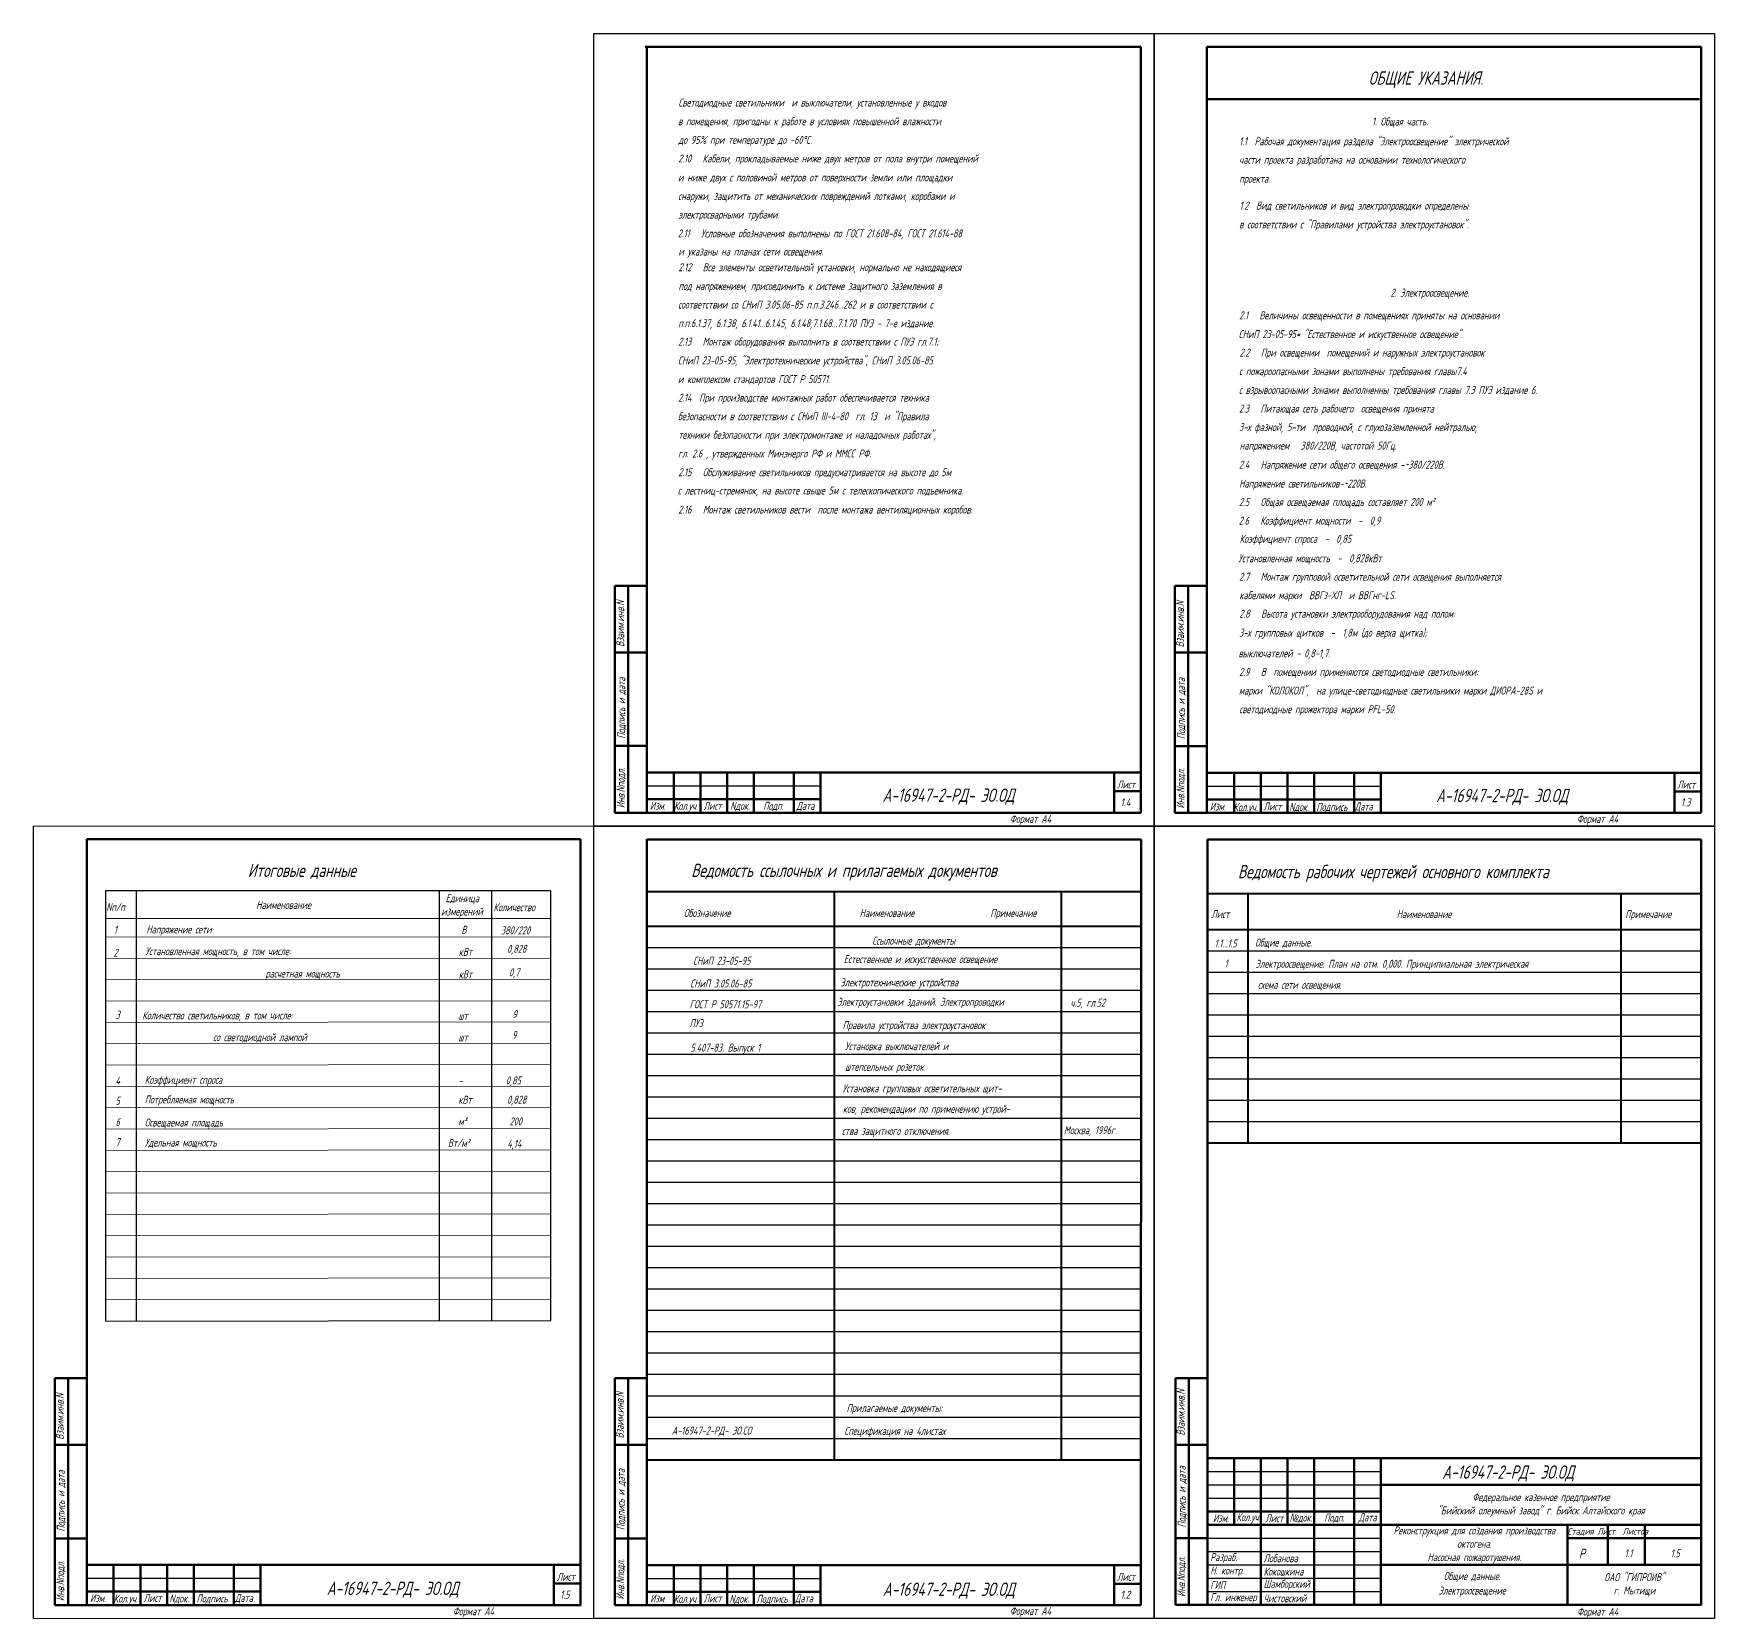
# Model space of a CAD drawing. Header units: inches. Extents: x 7 to 4039, y 15 to 1438.
# Drawn here: x 20 to 650, y 15 to 609 of the extents above; entities that cross this region are included whole.
import ezdxf
from ezdxf.enums import TextEntityAlignment as Align

# ---------------------------------------------------------------- set-up
doc = ezdxf.new("R2010")
doc.units = ezdxf.units.IN
doc.header["$MEASUREMENT"] = 0
for name, color, linetype, lineweight in [('рамка толстая', 7, 'Continuous', 60), ('рамка тонкая', 7, 'Continuous', 30), ('Штампы', 252, 'Continuous', 25)]:
    doc.layers.add(name, color=color, linetype=linetype, lineweight=lineweight)
doc.layers.add('текст', color=7, linetype='Continuous')
doc.styles.add('GOST', font='gost.shx', dxfattribs={"oblique": 15})
doc.styles.add('Simplex', font='simplex.shx', dxfattribs={"width": 0.7, "oblique": 15})

# ---------------------------------------------------------------- blocks, each defined once
blk = doc.blocks.new('*T5')
at = {"layer": 'Штампы', "color": 0, "linetype": 'ByBlock', "lineweight": 60, "transparency": 16777216}
for p, q in [((0, 0), (0, 85)), ((0, 85), (12, 85)), ((5, 0), (5, 85)), ((12, 0), (12, 85)), ((0, 60), (12, 60)), ((0, 25), (12, 25)), ((0, 0), (12, 0))]:
    blk.add_line(p, q, dxfattribs=at)
blk = doc.blocks.new('*T6')
at = {"layer": 'Штампы', "color": 0, "linetype": 'ByBlock', "lineweight": 60, "transparency": 16777216}
for p, q in [((0, 0), (0, 85)), ((0, 85), (12, 85)), ((5, 0), (5, 85)), ((12, 0), (12, 85)), ((0, 60), (12, 60)), ((0, 25), (12, 25)), ((0, 0), (12, 0))]:
    blk.add_line(p, q, dxfattribs=at)
blk = doc.blocks.new('*T7')
at = {"layer": 'Штампы', "color": 0, "linetype": 'ByBlock', "lineweight": 60, "transparency": 16777216}
for p, q in [((0, 0), (0, 85)), ((0, 85), (12, 85)), ((5, 0), (5, 85)), ((12, 0), (12, 85)), ((0, 60), (12, 60)), ((0, 25), (12, 25)), ((0, 0), (12, 0))]:
    blk.add_line(p, q, dxfattribs=at)
blk = doc.blocks.new('*T8')
at = {"layer": 'Штампы', "color": 0, "linetype": 'ByBlock', "lineweight": 60, "transparency": 16777216}
for p, q in [((0, 0), (0, 85)), ((0, 85), (12, 85)), ((5, 0), (5, 85)), ((12, 0), (12, 85)), ((0, 60), (12, 60)), ((0, 25), (12, 25)), ((0, 0), (12, 0))]:
    blk.add_line(p, q, dxfattribs=at)
blk = doc.blocks.new('*T9')
at = {"layer": 'Штампы', "color": 0, "linetype": 'ByBlock', "lineweight": 60, "transparency": 16777216}
for p, q in [((0, 0), (0, 85)), ((0, 85), (12, 85)), ((5, 0), (5, 85)), ((12, 0), (12, 85)), ((0, 60), (12, 60)), ((0, 25), (12, 25)), ((0, 0), (12, 0))]:
    blk.add_line(p, q, dxfattribs=at)

msp = doc.modelspace()

# ---------------------------------------------------------------- linework, layer by layer
at = {"color": 7, "lineweight": 60}
for p, q in [((248.79, 604.45), (434.59, 604.45)), ((249.39, 317.45), (249.39, 604.47)), ((434.59, 604.45), (434.59, 317.45)), ((459.39, 317.44), (459.39, 604.45)), ((459.39, 604.44), (644.59, 604.44)), ((644.59, 604.44), (644.59, 317.44)), ((459.39, 584.92), (644.02, 584.92)), ((237.39, 317.45), (434.39, 317.45)), ((237.39, 317.45), (434.59, 317.45)), ((447.39, 317.44), (644.39, 317.44)), ((447.39, 317.44), (644.59, 317.44)), ((447.59, 317.44), (644.59, 317.44)), ((39.59, 307.47), (224.59, 307.47)), ((39.59, 20.45), (39.59, 307.47)), ((224.59, 307.47), (224.59, 20.47)), ((249.59, 307.45), (434.67, 307.45)), ((434.59, 20.45), (434.67, 307.45)), ((27.59, 20.47), (224.59, 20.47)), ((27.79, 20.45), (224.79, 20.45)), ((237.39, 20.45), (434.59, 20.45))]:
    msp.add_line(p, q, dxfattribs=at)
at = {"color": 0, "lineweight": 60}
msp.add_line((249.39, 20.45), (249.39, 307.47), dxfattribs=at)
at = {"color": 0, "lineweight": 50}
for p, q in [((459.59, 20.54), (459.59, 307.45)), ((644.59, 20.45), (644.67, 307.45))]:
    msp.add_line(p, q, dxfattribs=at)
at = {"lineweight": 50}
msp.add_line((459.59, 307.45), (644.67, 307.45), dxfattribs=at)
at = {"lineweight": 30}
for p, q in [((46.62, 288.28), (161.5, 288.28)), ((46.62, 126.88), (46.62, 288.22)), ((58.11, 126.9), (58.11, 288.02)), ((98.48, 288.28), (213.35, 288.28)), ((171.54, 288.18), (171.54, 127.03)), ((191.25, 288.28), (191.25, 127.05)), ((213.35, 288.28), (213.35, 127.07)), ((46.62, 277.78), (213.45, 277.97)), ((46.65, 126.88), (213.48, 127.07))]:
    msp.add_line(p, q, dxfattribs=at)
at = {"lineweight": 40}
for p, q in [((249.82, 287.93), (434.82, 287.93)), ((319.82, 74.93), (319.82, 287.93)), ((404.82, 74.93), (404.82, 287.93)), ((459.64, 287.15), (644.64, 287.15)), ((474.68, 287.17), (474.68, 193.67)), ((614.65, 193.67), (614.65, 287.17)), ((249.82, 274.93), (434.82, 274.93)), ((459.64, 273.67), (644.64, 273.67)), ((459.64, 193.67), (644.64, 193.67)), ((249.82, 74.93), (434.82, 74.93))]:
    msp.add_line(p, q, dxfattribs=at)
at = {"lineweight": 20}
for p, q in [((46.62, 270.78), (213.45, 270.97)), ((46.62, 262.78), (213.45, 262.97)), ((46.62, 254.78), (213.45, 254.97)), ((46.62, 246.78), (213.45, 246.97)), ((46.62, 238.82), (213.45, 239.01)), ((46.62, 230.82), (213.45, 231.01)), ((46.62, 222.82), (213.45, 223.01)), ((46.62, 214.78), (213.45, 214.97)), ((46.62, 206.82), (213.45, 207.02)), ((46.62, 198.82), (213.45, 199.02)), ((46.62, 190.84), (213.45, 191.03)), ((46.62, 190.82), (213.45, 191.02)), ((46.62, 182.84), (213.45, 183.03)), ((46.62, 174.8), (213.45, 174.99)), ((46.62, 166.84), (213.45, 167.03)), ((46.62, 158.84), (213.45, 159.03)), ((46.62, 150.84), (213.45, 151.03)), ((46.65, 142.88), (213.48, 143.07)), ((46.65, 134.88), (213.48, 135.07))]:
    msp.add_line(p, q, dxfattribs=at)
for p, q in [((249.82, 266.93), (434.82, 266.93)), ((459.64, 265.67), (644.64, 265.67)), ((249.82, 258.93), (434.82, 258.93)), ((459.64, 257.67), (644.64, 257.67)), ((249.82, 250.93), (434.82, 250.93)), ((459.64, 249.67), (644.64, 249.67)), ((249.82, 242.93), (434.82, 242.93)), ((459.64, 241.67), (644.64, 241.67)), ((249.82, 234.93), (434.82, 234.93)), ((459.64, 233.67), (644.64, 233.67)), ((249.82, 226.93), (434.82, 226.93)), ((459.64, 225.67), (644.64, 225.67)), ((249.82, 218.93), (434.82, 218.93)), ((459.64, 217.67), (644.64, 217.67)), ((249.82, 210.93), (434.82, 210.93)), ((459.64, 209.67), (644.64, 209.67)), ((249.82, 202.93), (434.82, 202.93)), ((459.64, 201.67), (644.64, 201.67)), ((249.82, 194.93), (434.82, 194.93)), ((249.82, 186.93), (434.82, 186.93)), ((249.82, 178.93), (434.82, 178.93)), ((249.82, 170.93), (434.82, 170.93)), ((249.82, 162.93), (434.82, 162.93)), ((249.82, 154.93), (434.82, 154.93)), ((249.82, 146.93), (434.82, 146.93)), ((249.82, 138.93), (434.82, 138.93)), ((249.82, 130.93), (434.82, 130.93)), ((249.82, 122.93), (434.82, 122.93)), ((249.82, 114.93), (434.82, 114.93)), ((249.82, 106.93), (434.82, 106.93)), ((249.82, 98.93), (434.82, 98.93)), ((249.82, 90.93), (434.82, 90.93)), ((249.82, 82.93), (434.82, 82.93))]:
    msp.add_line(p, q)
at = {"color": 5}
for points in [[(439.59, 312.45), (229.59, 312.45), (229.59, 609.45), (439.59, 609.45), (439.59, 312.45), (439.59, 312.45)], [(649.59, 312.45), (439.59, 312.45), (439.59, 609.45), (649.59, 609.45), (649.59, 312.45), (649.59, 312.45)], [(439.59, 15.45), (229.59, 15.45), (229.59, 312.45), (439.59, 312.45), (439.59, 15.45), (439.59, 15.45)]]:
    msp.add_lwpolyline(points, dxfattribs=at)
at = {"color": 5, "lineweight": 20}
msp.add_lwpolyline([(229.59, 15.45), (19.59, 15.45), (19.59, 312.45), (229.59, 312.45), (229.59, 15.45), (229.59, 15.45)], dxfattribs=at)
at = {"color": 0}
msp.add_lwpolyline([(649.59, 15.45), (439.59, 15.45), (439.59, 312.45), (649.59, 312.45), (649.59, 15.45), (649.59, 15.45)], dxfattribs=at)
at = {"layer": 'рамка толстая'}
for p, q in [((434.59, 332.45), (249.39, 332.45)), ((259.59, 332.45), (259.59, 317.45)), ((269.59, 332.45), (269.59, 317.45)), ((279.59, 332.45), (279.59, 317.45)), ((289.59, 332.45), (289.59, 317.45)), ((304.59, 332.45), (304.59, 317.45)), ((314.59, 332.45), (314.59, 317.45)), ((424.59, 317.45), (424.59, 332.45)), ((644.59, 332.44), (459.39, 332.44)), ((469.59, 332.44), (469.59, 317.44)), ((479.59, 332.44), (479.59, 317.44)), ((489.59, 332.44), (489.59, 317.44)), ((499.59, 332.44), (499.59, 317.44)), ((514.59, 332.44), (514.59, 317.44)), ((524.59, 332.44), (524.59, 317.44)), ((634.59, 317.44), (634.59, 332.44)), ((249.39, 322.45), (314.59, 322.45)), ((434.59, 325.45), (424.59, 325.45)), ((459.39, 322.44), (524.59, 322.44)), ((644.59, 325.44), (634.59, 325.44)), ((249.39, 317.45), (434.59, 317.45)), ((459.39, 317.44), (644.59, 317.44)), ((224.59, 35.47), (39.59, 35.47)), ((49.59, 35.47), (49.59, 20.47)), ((59.59, 35.47), (59.59, 20.47)), ((69.59, 35.47), (69.59, 20.47)), ((79.59, 35.47), (79.59, 20.47)), ((94.59, 35.47), (94.59, 20.47)), ((104.59, 35.47), (104.59, 20.47)), ((214.59, 20.47), (214.59, 35.47)), ((434.59, 35.45), (249.39, 35.45)), ((259.59, 35.45), (259.59, 20.45)), ((269.59, 35.45), (269.59, 20.45)), ((279.59, 35.45), (279.59, 20.45)), ((289.59, 35.45), (289.59, 20.45)), ((304.59, 35.45), (304.59, 20.45)), ((314.59, 35.45), (314.59, 20.45)), ((424.59, 20.45), (424.59, 35.45)), ((39.59, 25.47), (104.59, 25.47)), ((224.59, 28.47), (214.59, 28.47)), ((249.39, 25.45), (314.59, 25.45)), ((434.59, 28.45), (424.59, 28.45)), ((39.59, 20.47), (224.59, 20.47)), ((249.39, 20.45), (434.59, 20.45))]:
    msp.add_line(p, q, dxfattribs=at)
at = {"layer": 'рамка толстая', "lineweight": 20}
msp.add_line((84.59, 312.45), (224.59, 312.45), dxfattribs=at)
at = {"layer": 'рамка тонкая'}
for p, q in [((249.39, 327.45), (314.59, 327.45)), ((459.39, 327.44), (524.59, 327.44)), ((39.59, 30.47), (104.59, 30.47)), ((249.39, 30.45), (314.59, 30.45))]:
    msp.add_line(p, q, dxfattribs=at)
at = {"layer": 'рамка тонкая', "color": 5}
msp.add_line((19.59, 15.45), (19.59, 312.45), dxfattribs=at)
at = {"layer": 'Штампы', "color": 0, "lineweight": 60}
for p, q in [((459.59, 75.54), (644.59, 75.54)), ((459.59, 75.54), (459.59, 20.54)), ((469.59, 75.54), (469.59, 50.54)), ((479.59, 75.54), (479.59, 20.54)), ((489.59, 75.54), (489.59, 50.54)), ((499.59, 75.54), (499.59, 20.54)), ((514.59, 75.54), (514.59, 20.54)), ((524.59, 75.54), (524.59, 20.54)), ((644.59, 75.54), (644.59, 20.54)), ((524.59, 65.54), (644.59, 65.54)), ((459.59, 55.54), (524.59, 55.54)), ((459.59, 50.54), (644.59, 50.54)), ((594.59, 50.54), (594.59, 20.54)), ((609.59, 50.54), (609.59, 35.54)), ((623.57, 50.53), (623.57, 35.54)), ((594.59, 45.54), (644.59, 45.54)), ((524.59, 35.54), (644.59, 35.54)), ((459.59, 20.54), (644.59, 20.54))]:
    msp.add_line(p, q, dxfattribs=at)
at = {"layer": 'Штампы', "color": 0}
for p, q in [((459.59, 70.54), (524.59, 70.54)), ((459.59, 65.54), (524.59, 65.54)), ((459.59, 60.54), (524.59, 60.54)), ((459.59, 45.54), (524.59, 45.54)), ((459.59, 40.54), (524.59, 40.54)), ((459.59, 35.54), (524.59, 35.54)), ((459.59, 30.54), (524.59, 30.54)), ((459.59, 25.54), (524.59, 25.54))]:
    msp.add_line(p, q, dxfattribs=at)
at = {"layer": 'Штампы', "color": 0, "lineweight": 0}
msp.add_line((459.59, 15.54), (644.59, 15.54), dxfattribs=at)

# ---------------------------------------------------------------- block references
for name, p in [('*T8', (237.39, 317.45)), ('*T9', (447.39, 317.44)), ('*T6', (27.59, 20.45)), ('*T7', (237.39, 20.45)), ('*T5', (447.59, 20.54))]:
    msp.add_blockref(name, p)

# ---------------------------------------------------------------- texts
at = {"color": 1, "lineweight": 35, "style": 'Simplex', "oblique": 15, "width": 0.7}
for s, p in [('ОБЩИЕ УКАЗАНИЯ.', (520.03, 590.3)), ('Итоговые данные', (99.89, 293.33)), ('Ведомость ссылочных и прилагаемых документов', (266.09, 293.32)), ('Ведомость рабочих чертежей основного комплекта', (471, 292.88))]:
    msp.add_text(s, height=5, dxfattribs=at).set_placement(p)
at = {"linetype": 'ByBlock', "lineweight": 20, "style": 'Simplex', "oblique": 15, "width": 0.7}
msp.add_text('1. Общая часть.', height=3, dxfattribs=at).set_placement((521.23, 575.01))
at = {"lineweight": 20, "style": 'Simplex', "oblique": 15, "width": 0.7}
for s, p in [('Взаим.инв.N', (240.96, 379.59)), ('Взаим.инв.N', (450.77, 379.42)), ('Подпись и дата', (241.34, 345.16)), ('Подпись и дата', (451.15, 344.99)), ('Инв.Nподл.', (241.15, 319.14)), ('Инв.Nподл.', (450.96, 318.97)), ('Взаим.инв.N', (451.04, 83.95)), ('Взаим.инв.N', (30.89, 82.39)), ('Взаим.инв.N', (240.77, 82.93)), ('Подпись и дата', (31.27, 47.96)), ('Подпись и дата', (241.15, 48.5)), ('Подпись и дата', (451.41, 49.52)), ('Инв.Nподл.', (451.22, 23.5)), ('Инв.Nподл.', (31.08, 21.94)), ('Инв.Nподл.', (240.96, 22.48))]:
    msp.add_text(s, height=3, rotation=90, dxfattribs=at).set_placement(p)
at = {"color": 0, "lineweight": 35, "style": 'Simplex', "oblique": 15, "width": 0.7}
for p in [(335.46, 321.5), (542.96, 321.38), (545.24, 67.79), (127.12, 24.22), (335.58, 23.88)]:
    msp.add_text(' А-16947-2-РД- ЭО.ОД', height=5, dxfattribs=at).set_placement(p)
at = {"lineweight": 20, "style": 'Simplex', "oblique": 15}
for s, width, p in [('Изм.', 0.7, (460.46, 318.23)), ('Кол.уч.', 0.65, (469.31, 318.05)), ('Лист', 0.7, (480.55, 318.27)), ('Nдок.', 0.7, (490.21, 318.09)), ('Подпись', 0.7, (500.38, 318.09)), ('Дата', 0.7, (514.76, 318.27)), ('Nп/п', 0.7, (46.78, 280.58)), ('Обозначение                                  Наименование                    Примечание', 0.7, (263.32, 278.35)), ('Лист', 0.7, (461.02, 277.93)), ('Наименование', 0.7, (530.5, 277.93)), ('Примечание', 0.7, (616.15, 277.93)), ('Ссылочные документы', 0.7, (333.93, 267.96)), ('СНиП 23-05-95', 0.7, (266.77, 260.47)), (' Естественное и искусственное освещение', 0.7, (321.79, 261.06)), ('Электроосвещение. План на отм. 0,000. Принципиальная электрическая', 0.7, (477.58, 259.31)), ('СНиП 3.05.06-85', 0.7, (265.7, 251.93)), (' Электротехнические устройства', 0.7, (320.52, 252.34)), ('ГОСТ Р 50571.15-97', 0.7, (265.47, 244.14)), ('Электроустановки зданий. Электропроводки', 0.7, (320.76, 245.05)), ('ч.5, гл.52', 0.7, (408.21, 244.73)), ('ПУЭ', 0.7, (265.47, 237.06)), (' Правила устройства электроустановок', 0.7, (321.38, 236.32)), ('5.407-83. Выпуск 1', 0.7, (265.82, 227.88)), ('Установка выключателей и ', 0.7, (323.78, 228.43)), ('штепсельных розеток.', 0.7, (323.78, 220.68)), ('Установка групповых осветительных щит-', 0.7, (322.81, 212.64)), ('ков, рекомендации по применению устрой-', 0.7, (322.91, 204.94)), ('ства защитного отключения.', 0.7, (322.57, 196.64)), ('Москва, 1996г.', 0.7, (405.76, 196.93)), ('Прилагаемые документы:', 0.7, (324.28, 92.81)), ('Спецификация на 4листах ', 0.7, (323.44, 84.21)), ('Изм.', 0.7, (40.73, 21.56)), ('Кол.уч.', 0.65, (49.58, 21.39)), ('Лист', 0.7, (60.81, 21.61)), ('Nдок.', 0.7, (70.48, 21.42)), ('Подпись', 0.7, (80.65, 21.42)), ('Дата', 0.7, (95.03, 21.61)), ('Изм.', 0.7, (250.66, 21.43)), ('Кол.уч.', 0.65, (259.5, 21.26)), ('Лист', 0.7, (270.74, 21.47)), ('Nдок.', 0.7, (280.41, 21.29)), ('Подпись', 0.7, (290.58, 21.29)), ('Дата', 0.7, (304.96, 21.47))]:
    msp.add_text(s, height=3, dxfattribs=dict(at, width=width)).set_placement(p)
at = {"lineweight": 20, "style": 'Simplex', "oblique": 15, "width": 0.7}
for s, p in [('1.1...1.5', (466.37, 266.94)), ('1', (466.55, 259.45)), ('Общие данные.', (558.78, 29.82)), ('Электроосвещение', (558.78, 24.39))]:
    msp.add_text(s, height=3, dxfattribs=at).set_placement(p, align=Align.CENTER)
at = {"color": 0, "lineweight": 20, "style": 'Simplex', "oblique": 15, "width": 0.7}
for s, p in [('схема сети освещения.', (478.46, 251.44)), (' А-16947-2-РД- ЭО.СО', (257.4, 84.34))]:
    msp.add_text(s, height=3, dxfattribs=at).set_placement(p)
at = {"color": 0, "style": 'GOST', "oblique": 15}
msp.add_text('Стадия Лист  Листов', height=2.5, dxfattribs=at).set_placement((594.59, 46.85))
at = {"color": 0, "lineweight": 20, "style": 'GOST', "oblique": 15}
msp.add_text('Р', height=3.5, dxfattribs=at).set_placement((598.81, 38.04))
at = {"layer": 'текст', "lineweight": 20, "style": 'Simplex', "oblique": 15, "width": 0.7}
for s, p in [('Светодиодные светильники  и выключатели, установленные у входов', (261.26, 582.12)), ('в помещения, пригодны к работе в условиях повышенной влажности', (261.14, 575.11)), ('до 95%%% при температуре до -60%%DC.', (261.3, 568.13)), ('1.1  Рабочая документация раздела "Электроосвещение" электрической ', (471.47, 567.6)), ('2.10   Кабели, прокладываемые ниже двух метров от пола внутри помещений', (261.2, 561.15)), ('части проекта разработана на основании технологического', (471.47, 560.68)), ('и ниже двух с половиной метров от поверхности земли или площадки ', (261.14, 554.06)), ('проекта.', (471.47, 553.58)), ('снаружи, защитить от механических повреждений лотками, коробами и ', (261.18, 547.08)), ('электросварными трубами.', (261.2, 540.13)), ('1.2  Вид светильников и вид электропроводки определены', (471.62, 543.48)), ('2.11   Условные обозначения выполнены по ГОСТ 21.608-84, ГОСТ 21.614-88', (261.04, 533.08)), ('в соответствии с "Правилами устройства электроустановок".', (471.45, 536.45)), ('2.12   Все элементы осветительной установки, нормально не находящиеся ', (261.28, 520.39)), ('и указаны на планах сети освещения.', (261.25, 526.27)), ('под напряжением, присоединить к системе защитного заземления в', (261.29, 513.35)), ('соответствии со СНиП 3.05.06-85 п.п.3.246...262 и в соответствии с ', (261.16, 506.39)), ('2.1   Величины освещенности в помещениях приняты на основании ', (471.47, 502.36)), ('п.п.6.1.37, 6.1.38, 6.1.41...6.1.45, 6.1.48,7.1.68...7.1.70 ПУЭ - 7-е издание.', (261.21, 499.41)), ('СНиП 23-05-95* "Естественное и искуственное освещение".', (471.26, 495.33)), ('2.13   Монтаж оборудования выполнить в соответствии с ПУЭ гл.7.1;  ', (261.19, 492.52)), ('2.2   При освещении  помещений и наружных электроустановок', (471.6, 488.4)), ('СНиП 23-05-95, "Электротехнические устройства", СНиП 3.05.06-85  ', (261.11, 485.47)), ('и комплексом стандартов ГОСТ Р 50571.', (261.1, 478.45)), ('с пожароопасными зонами выполнены требования главы7.4', (471.43, 481.43)), ('2.14  При производстве монтажных работ обеспечивается техника', (261.18, 471.51)), (' с взрывоопасными зонами выполненны требования главы 7.3 ПУЭ издание 6.', (469.92, 474.39)), ('безопасности в соответствии с СНиП III-4-80  гл. 13  и "Правила', (261.08, 464.53)), ('2.3   Питающая сеть рабочего  освещения принята ', (471.4, 467.42)), ('техники безопасности при электромонтаже и наладочных работах",', (261.23, 457.57)), ('3-х фазной, 5-ти  проводной, с глухозаземленной нейтралью, ', (471.41, 460.49)), ('напряжением   380/220В, частотой 50Гц.', (471.64, 453.54)), ('гл. 2.6 , утвержденных Минэнерго РФ и ММСС РФ.', (261.16, 450.57)), ('2.4   Напряжение сети общего освещения -~380/220В.', (471.38, 446.39)), ('2.15   Обслуживание светильников предусматривается на высоте до 5м', (261.2, 443.56)), ('Напряжение светильников-~220В.', (471.45, 439.31)), ('с лестниц-стремянок, на высоте свыше 5м с телескопического подъемника.', (261.07, 436.7)), ('2.5   Общая освещаемая площадь составляет 200 м²', (471.38, 432.41)), ('2.16   Монтаж светильников вести  после монтажа вентиляционных коробов.', (261.2, 429.56)), ('2.6   Коэффициент мощности  -  0,9', (471.32, 425.42)), ('Коэффициент спроса  -  0,85', (471.62, 418.6)), ('Установленная мощность  -  0,828кВт', (471.15, 411.31)), ('2.7   Монтаж групповой осветительной сети освещения выполняется', (471.45, 404.37)), ('кабелями марки  ВВГз-ХЛ  и ВВГнг-LS.', (471.52, 397.47)), ('2.8   Высота установки электрооборудования над полом: ', (471.53, 390.53)), ('3-х групповых щитков  -  1,8м (до верха щитка); ', (471.42, 383.41)), ('выключателей - 0,8-1,7.', (471.2, 375.69)), ('2.9   В  помещении применяются светодиодные светильники: ', (471.47, 368.71)), ('марки "КОЛОКОЛ",  на улице-светодиодные светильники марки ДИОРА-28S и ', (471.35, 361.71)), ('светодиодные прожектора марки PFL-50.', (471.51, 354.73)), ('Лист', (425.69, 326.51)), ('Лист', (635.69, 326.5)), ('Изм.', (250.54, 318.51)), ('Кол.уч.', (259.59, 318.51)), ('Лист', (270.69, 318.51)), ('Nдок.', (280.69, 318.51)), ('Подп.', (293.07, 318.51)), ('Дата', (305.51, 318.51)), ('Формат А4', (385.54, 313.62)), ('Формат А4', (598.09, 313.62)), ('Наименование', (103.02, 281.37)), ('1', (49.65, 272.07)), (' Напряжение сети                   ', (60.42, 272.19)), (' В                                   ', (178.51, 272.05)), ('380/220', (194.73, 271.84)), (' 2                                   ', (48.08, 263.42)), (' Установленная мощность, в том числе:  ', (60.07, 264.04)), (' кВт            ', (177.51, 263.78)), ('0,828', (197.07, 264.92)), ('Общие данные.', (477.43, 267.27)), (' кВт            ', (177.51, 255.36)), ('0,7', (197.8, 256.12)), ('расчетная мощность', (106.48, 255.65)), ('3', (50.31, 240.22)), ('Количество светильников, в том числе:', (60.3, 239.96)), ('шт', (178.8, 239.82)), ('9', (199.09, 240.42)), ('со светодиодной лампой', (86.84, 231.79)), ('шт', (178.8, 231.76)), ('9', (198.92, 232.68)), ('4', (50.29, 215.57)), ('Коэффициент спроса ', (61.24, 215.83)), ('0,85', (196.6, 215.58)), ('5', (50.29, 207.98)), ('Потребляемая мощность', (61.24, 208.45)), ('кВт', (178.78, 208.34)), ('0,828', (197.07, 208.39)), ('6', (50.29, 199.99)), ('Освещаемая площадь', (61.24, 199.82)), ('м²', (178.78, 200.23)), ('200', (197.99, 200.22)), ('7', (50.29, 192.46)), ('Удельная мощность', (61.24, 192.3)), ('Вт/м²', (174.86, 192.11)), ('4,14', (197.13, 191.86)), ('Лист', (215.69, 29.52)), ('Лист', (425.69, 29.51)), ('1.5', (216.99, 22.86)), ('Формат А4', (176.73, 16.62)), ('Формат А4', (385.54, 16.75)), ('Формат А4', (598.12, 16.5))]:
    msp.add_text(s, height=3, dxfattribs=at).set_placement(p)
at = {"layer": 'текст', "linetype": 'ByBlock', "lineweight": 20, "style": 'Simplex', "oblique": 15, "width": 0.7}
msp.add_text('2. Электроосвещение.', height=3, dxfattribs=at).set_placement((528.18, 510.84))
at = {"layer": 'текст', "style": 'GOST', "oblique": 15}
for s, p in [('1.4', (426.99, 319.85)), ('1.3', (636.99, 319.83)), ('1.2', (426.99, 22.85))]:
    msp.add_text(s, height=3, dxfattribs=at).set_placement(p)
at = {"layer": 'текст', "style": 'Simplex', "oblique": 15, "width": 0.7}
for s, height, p in [('Единица', 3, (174.01, 283.9)), ('измерений', 3, (172.38, 278.89)), ('Количество', 3, (191.97, 280.5)), ('-', 3.5, (178.78, 215.35))]:
    msp.add_text(s, height=height, dxfattribs=at).set_placement(p)
at = {"layer": 'текст', "lineweight": 20, "char_height": 3, "style": 'Simplex'}
for s, insert, width, attachment_point in [('Федеральное казенное предприятие\\P"Бийский олеумный завод" г. Бийск Алтайского края', (584.61, 58), 120, 5), ('Изм.', (464.61, 53), 10, 5), ('Кол.уч', (474.61, 53), 10, 5), ('Лист', (484.61, 53), 10, 5), ('{\\fArial|b0|i0|c204|p34;\\W0.7;№\\Fsimplex|c204;док.}', (494.61, 53), 10, 5), ('Подп.', (507.11, 53), 15, 5), ('{\\W0.7;Дата}', (519.61, 53), 10, 5), ('Реконструкция для создания производства октогена.\\PНасосная пожаротушения.', (559.61, 43), 70, 5), ('Разраб.', (460.61, 38), 18, 4), ('Лобанова', (480.61, 38), 18, 4), ('Н. контр.', (460.61, 33), 19, 4), ('Кокошкина', (480.61, 33), 18, 4), ('{\\C2;ОАО "ГИПРОИВ"\\Pг. Мытищи}', (619.61, 28), 50, 5), ('ГИП', (460.61, 28), 18, 4), ('{\\W0.6;Шамборский}', (480.61, 28), 18, 4), ('{\\W0.6;Гл. инженер}', (460.61, 23), 18, 4), ('Чистовский', (480.61, 23), 18, 4)]:
    msp.add_mtext(s, dxfattribs=dict(at, insert=insert, width=width, attachment_point=attachment_point))
at = {"layer": 'Штампы', "color": 0, "lineweight": 20, "char_height": 3, "attachment_point": 5, "style": 'Simplex'}
for s, insert, width in [('1.1', (617.39, 39.86), 15), ('1.5', (634.89, 39.86), 20)]:
    msp.add_mtext(s, dxfattribs=dict(at, insert=insert, width=width))

doc.saveas('drawing.dxf')
